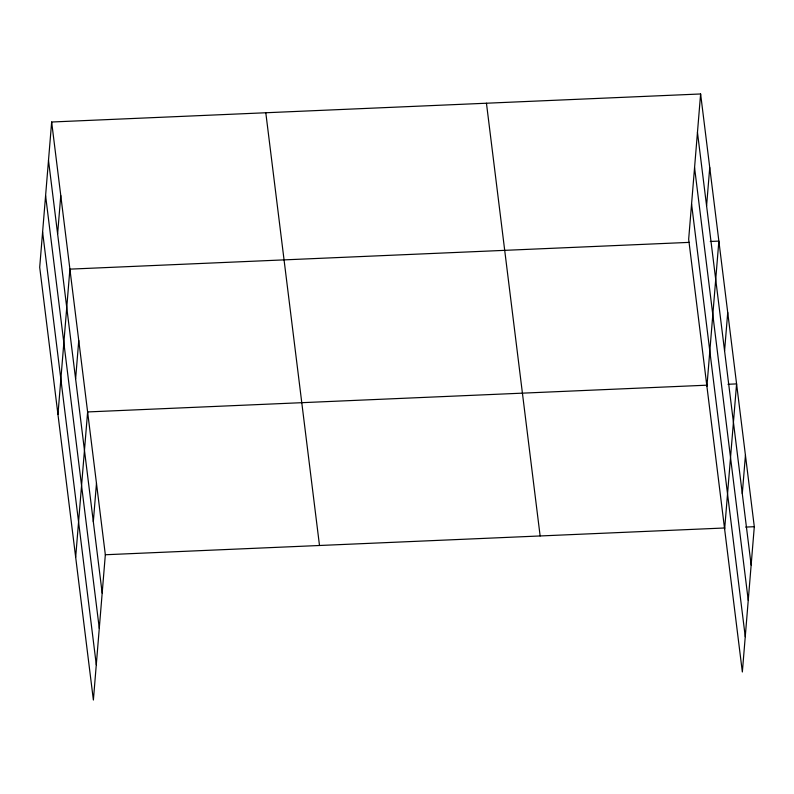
<?xml version="1.0" encoding="UTF-8"?>
<svg xmlns="http://www.w3.org/2000/svg" width="794" height="794" viewBox="0 0 794 794"><rect width="100%" height="100%" fill="white"/><g stroke="black" fill="none" stroke-linecap="round" stroke-linejoin="round"><path stroke-width="1.19" d="M51.65 122.008L39.7 267.3L93.384 700.03L105.334 554.748L51.65 122.008L700.616 93.97L754.3 526.7L742.35 671.992L688.666 239.252L700.616 93.97M57.615 233.922L60.771 195.572M57.952 414.428L69.902 269.136L689.331 242.369M75.609 378.887L78.755 340.537M75.668 557.229L87.618 411.937L707.047 385.179M93.325 521.688L96.471 483.338M706.581 205.884L709.737 167.534M706.918 386.39L718.868 241.098L710.253 241.465M724.575 350.849L727.721 312.499M724.634 529.191L736.584 383.899L727.969 384.276M742.291 493.65L745.437 455.299M105.334 554.748L724.763 527.98M745.685 527.077L754.3 526.7M697.46 132.32L751.144 565.05M694.561 167.603L748.246 600.343M691.564 203.969L745.258 636.699M486.454 103.22L540.138 535.96M265.801 112.758L319.496 545.488M48.494 160.358L102.178 593.098M45.595 195.652L99.28 628.382M42.598 232.007L96.292 664.747"/></g></svg>
